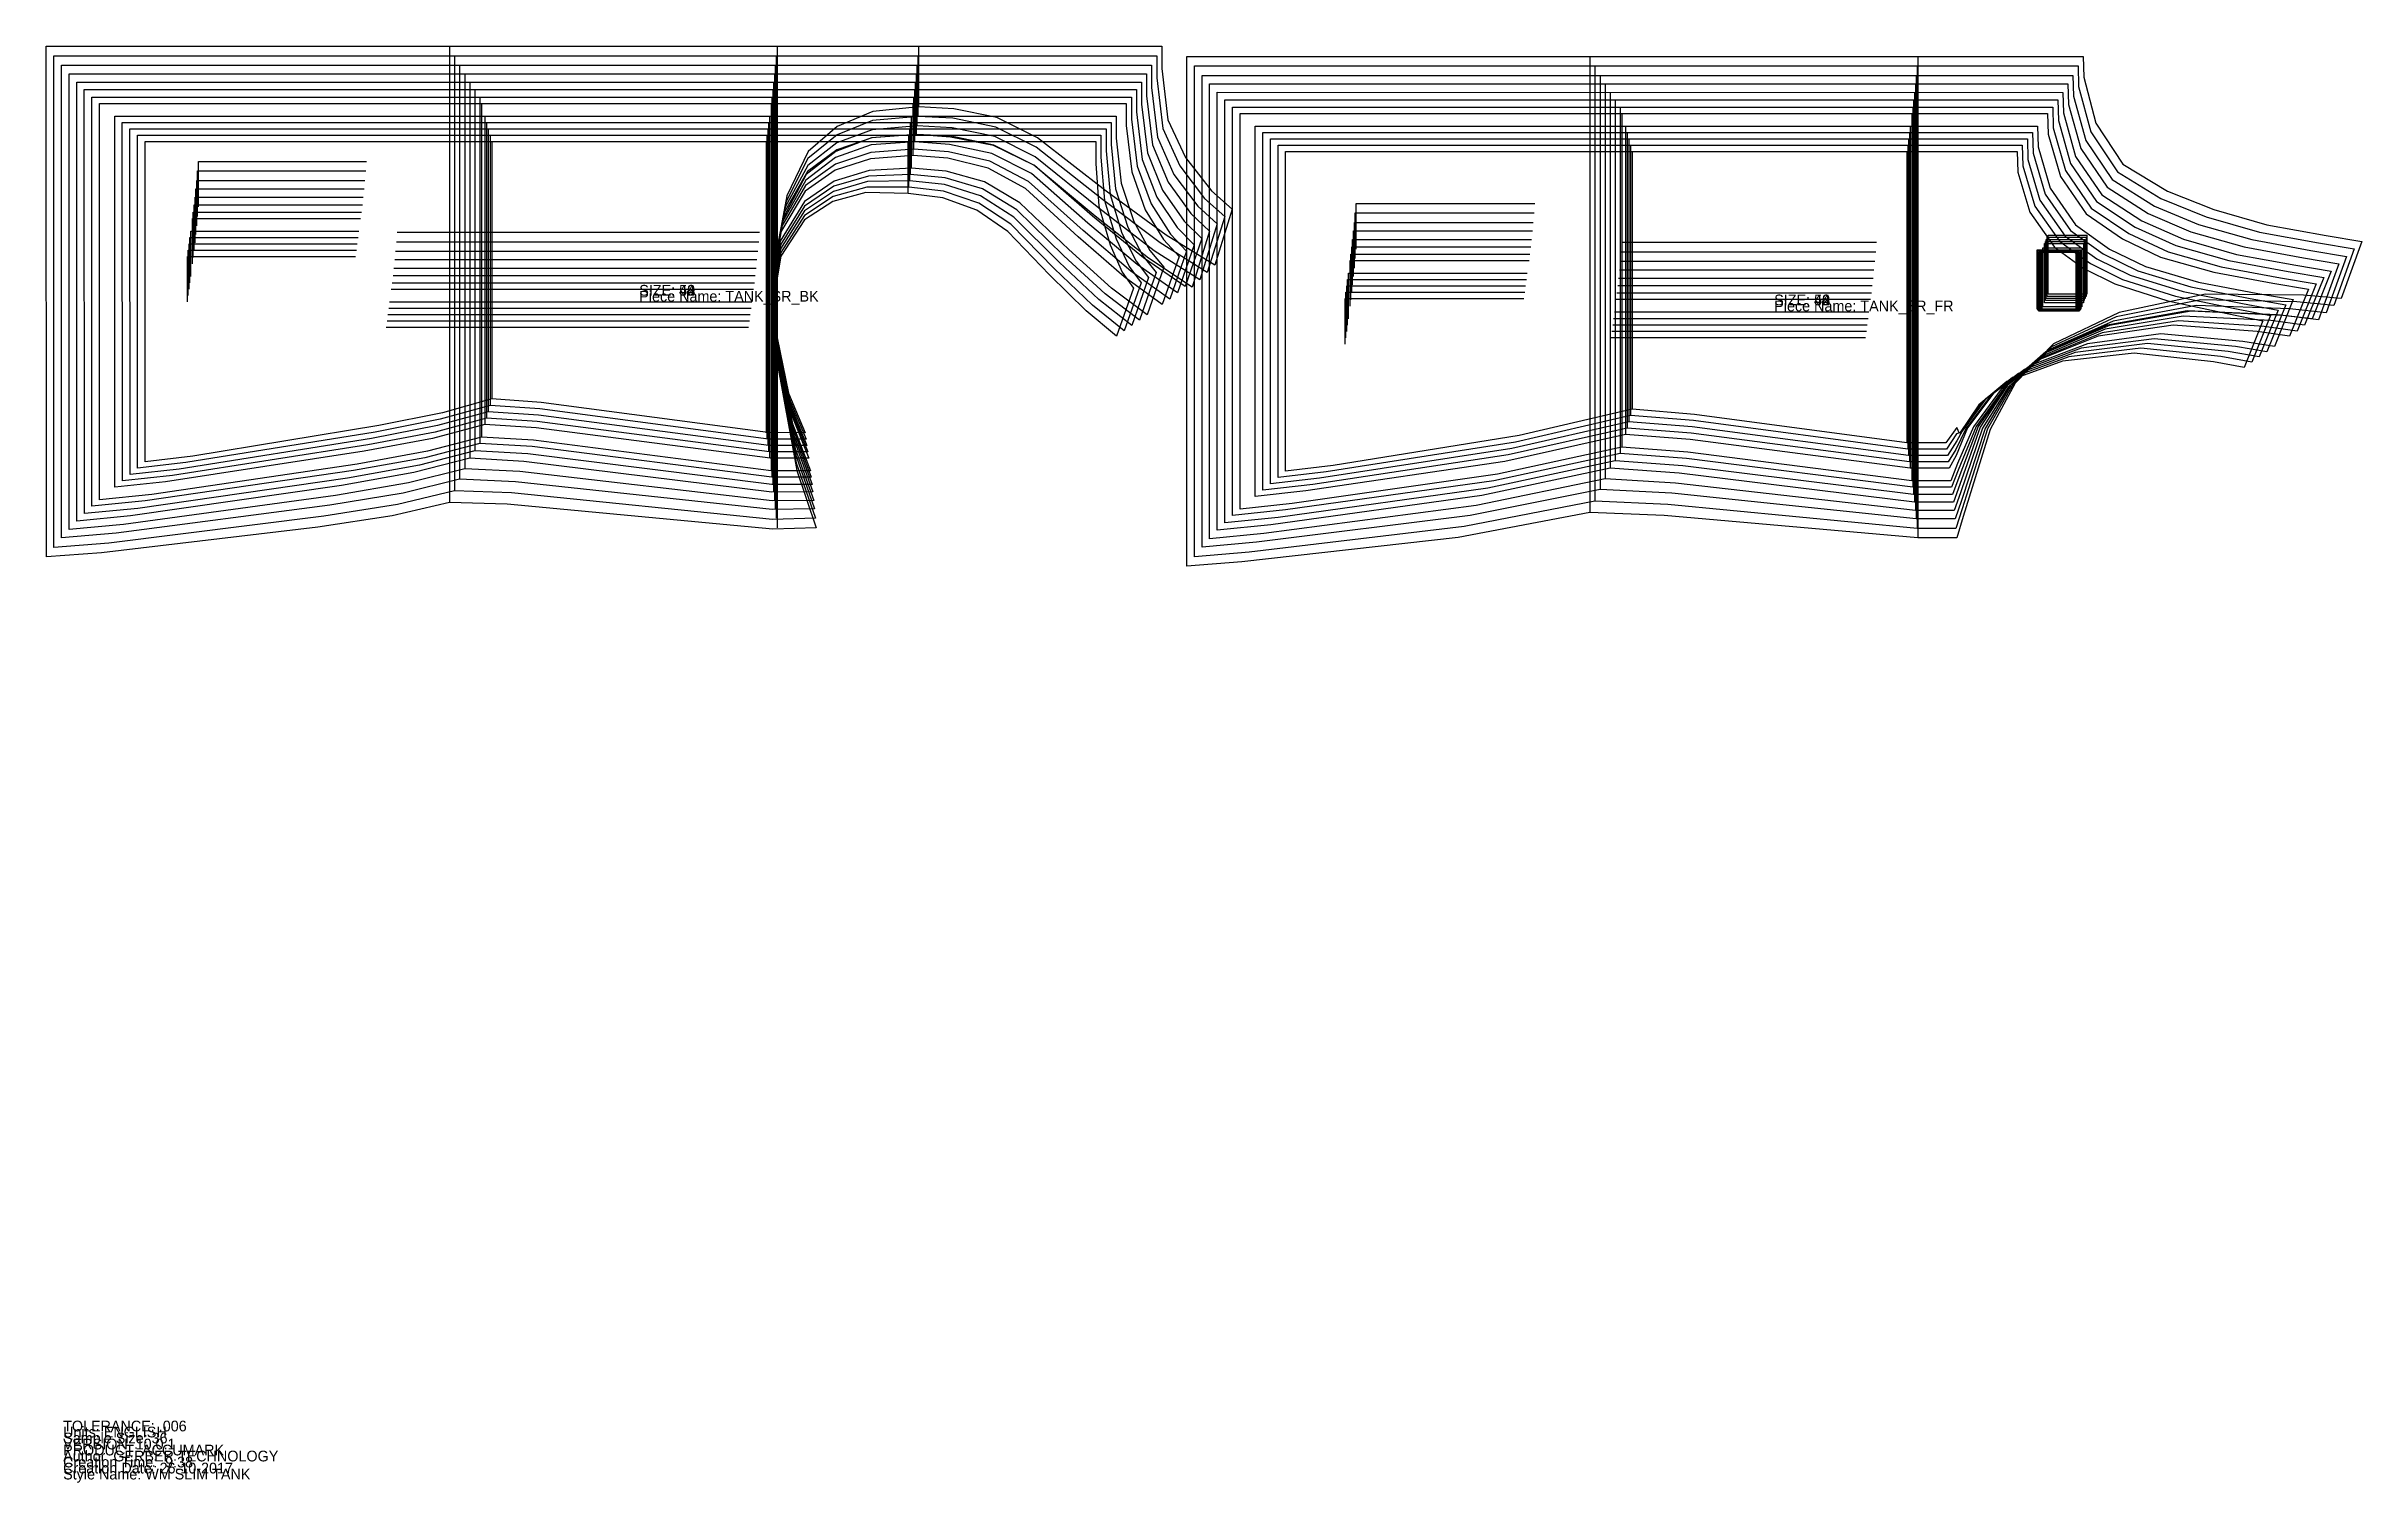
# Model space of a CAD drawing. Extents: x -0.4 to 53.6, y -0.1 to 33.4.
import ezdxf

# ---------------------------------------------------------------- set-up
doc = ezdxf.new("R2010")
doc.units = 0

# ---------------------------------------------------------------- blocks, each defined once
blk = doc.blocks.new('TANK_SR_BK_26')
at = {"layer": '1'}
for points in [[(1.9114, 31.1831), (24.0738, 31.1832)], [(1.9131, 23.7127), (1.9114, 31.1831)], [(24.0738, 31.1832), (24.0742, 30.6683), (24.1434, 29.6736), (24.4058, 28.7724), (24.6874, 28.1385), (24.9492, 27.7616)], [(24.5561, 26.6454), (23.8471, 27.2355), (22.9931, 28.0753), (22.0199, 29.0851), (21.3011, 29.5814), (20.5039, 29.8669), (19.694, 29.9678), (18.713, 29.991), (17.9444, 29.7786), (17.2837, 29.3506), (16.732, 28.5039), (16.5982, 27.7139), (16.6458, 26.6009), (16.9047, 25.3111), (17.3002, 24.391)], [(24.9492, 27.7616), (24.5561, 26.6454)], [(17.3002, 24.391), (16.4273, 24.3946), (11.1431, 25.0998), (9.9901, 25.1789), (8.8466, 24.8581), (7.3585, 24.5597), (3.0213, 23.8441), (1.9131, 23.7127)]]:
    blk.add_lwpolyline(points, dxfattribs=at)
at = {"layer": '5'}
blk.add_line((7.5321, 26.8521), (15.977, 26.8521), dxfattribs=at)
at = {"layer": '6'}
blk.add_line((1.9114, 31.1831), (24.0738, 31.1832), dxfattribs=at)
at = {"layer": '7'}
blk.add_line((7.5321, 26.8521), (15.977, 26.8521), dxfattribs=at)
at = {"layer": '8'}
for p, q in [((9.9901, 31.1831), (9.9901, 25.1789)), ((16.3925, 24.391), (16.3925, 31.1831)), ((19.694, 29.9678), (19.694, 31.1832))]:
    blk.add_line(p, q, dxfattribs=at)
blk.add_lwpolyline([(2.8968, 27.4398), (2.8968, 28.5014), (6.8169, 28.5014)], dxfattribs=at)
at = {"layer": '1'}
for s, p in [('SIZE: 26', (13.4303, 27.5879)), ('Piece Name: TANK_SR_BK', (13.4303, 27.4479))]:
    blk.add_text(s, height=0.25, dxfattribs=at).set_placement(p)
blk = doc.blocks.new('TANK_SR_BK_28')
at = {"layer": '1'}
for points in [[(1.7342, 31.3307), (24.1919, 31.3308)], [(1.7359, 23.565), (1.7342, 31.3307)], [(24.1919, 31.3308), (24.1923, 30.8159), (24.2733, 29.8079), (24.5436, 28.9082), (24.8484, 28.2647), (25.1264, 27.8844)], [(24.7333, 26.7683), (23.9953, 27.3678), (23.1048, 28.2228), (22.0892, 29.2516), (21.3445, 29.7456), (20.5236, 30.0224), (19.7137, 30.1154), (18.7327, 30.119), (17.9524, 29.8976), (17.2834, 29.4576), (16.7281, 28.5925), (16.5877, 27.7508), (16.6413, 26.5655), (16.9204, 25.1924), (17.3199, 24.2434)], [(25.1264, 27.8844), (24.7333, 26.7683)], [(17.3199, 24.2434), (16.4401, 24.2463), (11.113, 24.9524), (9.9507, 25.0312), (8.7873, 24.7085), (7.2737, 24.4097), (2.8628, 23.6953), (1.7359, 23.565)]]:
    blk.add_lwpolyline(points, dxfattribs=at)
at = {"layer": '5'}
blk.add_line((7.5518, 26.9997), (15.9967, 26.9997), dxfattribs=at)
at = {"layer": '6'}
blk.add_line((1.7342, 31.3307), (24.1919, 31.3308), dxfattribs=at)
at = {"layer": '7'}
blk.add_line((7.5518, 26.9997), (15.9967, 26.9997), dxfattribs=at)
at = {"layer": '8'}
for p, q in [((9.9507, 31.3307), (9.9507, 25.0312)), ((16.4122, 24.2434), (16.4122, 31.3307)), ((19.7137, 30.1154), (19.7137, 31.3308))]:
    blk.add_line(p, q, dxfattribs=at)
blk.add_lwpolyline([(2.9165, 27.5874), (2.9165, 28.649), (6.8366, 28.649)], dxfattribs=at)
at = {"layer": '1'}
for s, p in [('SIZE: 28', (13.4303, 27.5879)), ('Piece Name: TANK_SR_BK', (13.4303, 27.4479))]:
    blk.add_text(s, height=0.25, dxfattribs=at).set_placement(p)
blk = doc.blocks.new('TANK_SR_BK_30')
at = {"layer": '1'}
for points in [[(1.557, 31.4784), (24.31, 31.4785)], [(1.5587, 23.4174), (1.557, 31.4784)], [(24.31, 31.4785), (24.3104, 30.9636), (24.4032, 29.9423), (24.6814, 29.0441), (25.0093, 28.391), (25.3036, 28.0073)], [(24.9105, 26.8913), (24.1435, 27.5001), (23.2163, 28.3704), (22.1584, 29.4181), (21.3878, 29.9098), (20.5433, 30.178), (19.7334, 30.2631), (18.7524, 30.2471), (17.9604, 30.0166), (17.283, 29.5647), (16.7242, 28.6812), (16.5772, 27.7877), (16.6368, 26.5301), (16.9362, 25.0738), (17.3396, 24.0959)], [(25.3036, 28.0073), (24.9105, 26.8913)], [(17.3396, 24.0959), (16.4528, 24.0981), (11.0829, 24.8052), (9.9113, 24.8836), (8.7281, 24.5591), (7.189, 24.2598), (2.7043, 23.5465), (1.5587, 23.4174)]]:
    blk.add_lwpolyline(points, dxfattribs=at)
at = {"layer": '5'}
blk.add_line((7.5715, 27.1474), (16.0164, 27.1474), dxfattribs=at)
at = {"layer": '6'}
blk.add_line((1.557, 31.4784), (24.31, 31.4785), dxfattribs=at)
at = {"layer": '7'}
blk.add_line((7.5715, 27.1474), (16.0164, 27.1474), dxfattribs=at)
at = {"layer": '8'}
for p, q in [((9.9113, 31.4784), (9.9113, 24.8836)), ((16.4319, 24.0959), (16.4319, 31.4784)), ((19.7334, 30.2631), (19.7334, 31.4785))]:
    blk.add_line(p, q, dxfattribs=at)
blk.add_lwpolyline([(2.9362, 27.7351), (2.9362, 28.7967), (6.8563, 28.7967)], dxfattribs=at)
at = {"layer": '1'}
for s, p in [('SIZE: 30', (13.4303, 27.5879)), ('Piece Name: TANK_SR_BK', (13.4303, 27.4479))]:
    blk.add_text(s, height=0.25, dxfattribs=at).set_placement(p)
blk = doc.blocks.new('TANK_SR_BK_32')
at = {"layer": '1'}
for points in [[(1.3798, 31.626), (24.4281, 31.6261)], [(1.3815, 23.2697), (1.3798, 31.626)], [(24.4281, 31.6261), (24.4285, 31.1112), (24.5331, 30.0766), (24.8192, 29.1799), (25.1703, 28.5172), (25.4808, 28.1301)], [(25.0881, 27.0153), (24.292, 27.6332), (23.3282, 28.5183), (22.2278, 29.5846), (21.4313, 30.0739), (20.563, 30.3335), (19.7531, 30.4107), (18.7721, 30.3751), (17.9684, 30.1356), (17.2827, 29.6717), (16.7203, 28.7698), (16.5667, 27.8246), (16.6324, 26.4947), (16.952, 24.9551), (17.3593, 23.9483)], [(25.4808, 28.1301), (25.0881, 27.0153)], [(17.3593, 23.9483), (16.4655, 23.9497), (11.0528, 24.6579), (9.8719, 24.7359), (8.6688, 24.4095), (7.1043, 24.1097), (2.5458, 23.3977), (1.3815, 23.2697)]]:
    blk.add_lwpolyline(points, dxfattribs=at)
at = {"layer": '5'}
blk.add_line((7.5912, 27.295), (16.0361, 27.295), dxfattribs=at)
at = {"layer": '6'}
blk.add_line((1.3798, 31.626), (24.4281, 31.6261), dxfattribs=at)
at = {"layer": '7'}
blk.add_line((7.5912, 27.295), (16.0361, 27.295), dxfattribs=at)
at = {"layer": '8'}
for p, q in [((9.8719, 31.626), (9.8719, 24.7359)), ((16.4516, 23.9483), (16.4516, 31.626)), ((19.7531, 30.4107), (19.7531, 31.6261))]:
    blk.add_line(p, q, dxfattribs=at)
blk.add_lwpolyline([(2.9559, 27.8827), (2.9559, 28.9443), (6.876, 28.9443)], dxfattribs=at)
at = {"layer": '1'}
for s, p in [('SIZE: 32', (13.4303, 27.5879)), ('Piece Name: TANK_SR_BK', (13.4303, 27.4479))]:
    blk.add_text(s, height=0.25, dxfattribs=at).set_placement(p)
blk = doc.blocks.new('TANK_SR_BK_34')
at = {"layer": '1'}
for points in [[(1.2026, 31.7737), (24.5462, 31.7738)], [(1.2043, 23.1221), (1.2026, 31.7737)], [(24.5462, 31.7738), (24.5466, 31.2589), (24.663, 30.211), (24.957, 29.3158), (25.3312, 28.6434), (25.658, 28.253)], [(25.2653, 27.1382), (24.4402, 27.7655), (23.4398, 28.6659), (22.2971, 29.7512), (21.4746, 30.2382), (20.5827, 30.4891), (19.7728, 30.5584), (18.7918, 30.5032), (17.9764, 30.2547), (17.2823, 29.7788), (16.7164, 28.8585), (16.5561, 27.8615), (16.6279, 26.4594), (16.9677, 24.8366), (17.379, 23.8008)], [(25.658, 28.253), (25.2653, 27.1382)], [(17.379, 23.8008), (16.4782, 23.8015), (11.0227, 24.5106), (9.8325, 24.5883), (8.6096, 24.26), (7.0196, 23.9598), (2.3873, 23.2489), (1.2043, 23.1221)]]:
    blk.add_lwpolyline(points, dxfattribs=at)
at = {"layer": '5'}
blk.add_line((7.6109, 27.4427), (16.0558, 27.4427), dxfattribs=at)
at = {"layer": '6'}
blk.add_line((1.2026, 31.7737), (24.5462, 31.7738), dxfattribs=at)
at = {"layer": '7'}
blk.add_line((7.6109, 27.4427), (16.0558, 27.4427), dxfattribs=at)
at = {"layer": '8'}
for p, q in [((9.8325, 31.7737), (9.8325, 24.5883)), ((16.4713, 23.8008), (16.4713, 31.7737)), ((19.7728, 30.5584), (19.7728, 31.7738))]:
    blk.add_line(p, q, dxfattribs=at)
blk.add_lwpolyline([(2.9756, 28.0304), (2.9756, 29.092), (6.8957, 29.092)], dxfattribs=at)
at = {"layer": '1'}
for s, p in [('SIZE: 34', (13.4303, 27.5879)), ('Piece Name: TANK_SR_BK', (13.4303, 27.4479))]:
    blk.add_text(s, height=0.25, dxfattribs=at).set_placement(p)
blk = doc.blocks.new('TANK_SR_BK_38')
at = {"layer": '1'}
for points in [[(0.8482, 32.069), (24.7824, 32.0691)], [(0.8499, 22.8268), (0.8482, 32.069)], [(24.7824, 32.0691), (24.7828, 31.5542), (24.9129, 30.4763), (25.2248, 29.5875), (25.6501, 28.8956), (26.0124, 28.4987)], [(25.6197, 27.3839), (24.7365, 28.0297), (23.6629, 28.9603), (22.4355, 30.0833), (21.5609, 30.5621), (20.6221, 30.7923), (19.8122, 30.8537), (18.8194, 30.7789), (17.9935, 30.5141), (17.2944, 30.0198), (16.7322, 29.0752), (16.5508, 27.9664), (16.6262, 26.406), (16.9993, 24.5993), (17.4184, 23.5057)], [(26.0124, 28.4987), (25.6197, 27.3839)], [(17.4184, 23.5057), (16.5037, 23.5049), (10.9624, 24.2161), (9.7537, 24.293), (8.4911, 23.961), (6.8501, 23.6598), (2.0702, 22.9513), (0.8499, 22.8268)]]:
    blk.add_lwpolyline(points, dxfattribs=at)
at = {"layer": '5'}
blk.add_line((7.6503, 27.738), (16.0952, 27.738), dxfattribs=at)
at = {"layer": '6'}
blk.add_line((0.8482, 32.069), (24.7824, 32.0691), dxfattribs=at)
at = {"layer": '7'}
blk.add_line((7.6503, 27.738), (16.0952, 27.738), dxfattribs=at)
at = {"layer": '8'}
for p, q in [((9.7537, 32.069), (9.7537, 24.293)), ((16.5107, 23.5057), (16.5107, 32.069)), ((19.8122, 30.8537), (19.8122, 32.0691))]:
    blk.add_line(p, q, dxfattribs=at)
blk.add_lwpolyline([(3.015, 28.3257), (3.015, 29.3873), (6.9351, 29.3873)], dxfattribs=at)
at = {"layer": '1'}
for s, p in [('SIZE: 38', (13.4303, 27.5879)), ('Piece Name: TANK_SR_BK', (13.4303, 27.4479))]:
    blk.add_text(s, height=0.25, dxfattribs=at).set_placement(p)
blk = doc.blocks.new('TANK_SR_BK_40')
at = {"layer": '1'}
for points in [[(0.671, 32.2166), (24.9005, 32.2167)], [(0.6727, 22.6791), (0.671, 32.2166)], [(24.9005, 32.2167), (24.9009, 31.7018), (25.0329, 30.6072), (25.3587, 29.7233), (25.8095, 29.0216), (26.1896, 28.6215)], [(25.7969, 27.5067), (24.8846, 28.1617), (23.7744, 29.1073), (22.5046, 30.249), (21.6037, 30.7218), (20.6418, 30.9399), (19.8319, 31.0013), (18.8273, 30.9265), (18.0026, 30.6544), (17.3068, 30.1537), (16.7519, 29.2032), (16.5559, 28.0343), (16.629, 26.388), (17.0151, 24.4806), (17.4381, 23.3581)], [(26.1896, 28.6215), (25.7969, 27.5067)], [(17.4381, 23.3581), (16.5164, 23.3566), (10.9323, 24.0688), (9.7143, 24.1453), (8.4319, 23.8114), (6.7654, 23.5098), (1.9117, 22.8024), (0.6727, 22.6791)]]:
    blk.add_lwpolyline(points, dxfattribs=at)
at = {"layer": '5'}
blk.add_line((7.67, 27.8856), (16.1149, 27.8856), dxfattribs=at)
at = {"layer": '6'}
blk.add_line((0.671, 32.2166), (24.9005, 32.2167), dxfattribs=at)
at = {"layer": '7'}
blk.add_line((7.67, 27.8856), (16.1149, 27.8856), dxfattribs=at)
at = {"layer": '8'}
for p, q in [((9.7143, 32.2166), (9.7143, 24.1453)), ((16.5304, 23.3581), (16.5304, 32.2166)), ((19.8319, 31.0013), (19.8319, 32.2167))]:
    blk.add_line(p, q, dxfattribs=at)
blk.add_lwpolyline([(3.0347, 28.4733), (3.0347, 29.5349), (6.9548, 29.5349)], dxfattribs=at)
at = {"layer": '1'}
for s, p in [('SIZE: 40', (13.4303, 27.5879)), ('Piece Name: TANK_SR_BK', (13.4303, 27.4479))]:
    blk.add_text(s, height=0.25, dxfattribs=at).set_placement(p)
blk = doc.blocks.new('TANK_SR_BK_42')
at = {"layer": '1'}
for points in [[(0.4938, 32.3889), (25.0186, 32.389)], [(0.4955, 22.5069), (0.4938, 32.3889)], [(25.0186, 32.389), (25.019, 31.8741), (25.1529, 30.7628), (25.4926, 29.8838), (25.9689, 29.1723), (26.3668, 28.769)], [(25.9741, 27.6542), (25.0329, 28.3167), (23.8861, 29.2751), (22.5738, 30.4329), (21.647, 30.9031), (20.6615, 31.1122), (19.8516, 31.1736), (18.8352, 31.0988), (18.0059, 30.8047), (17.3124, 30.2819), (16.7716, 29.3067), (16.5611, 28.079), (16.6316, 26.3484), (17.03, 24.3423), (17.4578, 23.186)], [(26.3668, 28.769), (25.9741, 27.6542)], [(17.4578, 23.186), (16.5198, 23.1828), (10.8359, 23.8975), (9.5962, 23.9731), (8.3052, 23.6384), (6.6279, 23.3366), (1.7426, 22.6298), (0.4955, 22.5069)]]:
    blk.add_lwpolyline(points, dxfattribs=at)
at = {"layer": '5'}
blk.add_line((7.6897, 28.0579), (16.1346, 28.0579), dxfattribs=at)
at = {"layer": '6'}
blk.add_line((0.4938, 32.3889), (25.0186, 32.389), dxfattribs=at)
at = {"layer": '7'}
blk.add_line((7.6897, 28.0579), (16.1346, 28.0579), dxfattribs=at)
at = {"layer": '8'}
for p, q in [((9.5962, 32.3889), (9.5962, 23.9731)), ((16.5501, 23.186), (16.5501, 32.3889)), ((19.8516, 31.1736), (19.8516, 32.389))]:
    blk.add_line(p, q, dxfattribs=at)
blk.add_lwpolyline([(3.0544, 28.6456), (3.0544, 29.7072), (6.9745, 29.7072)], dxfattribs=at)
at = {"layer": '1'}
for s, p in [('SIZE: 42', (13.4303, 27.5879)), ('Piece Name: TANK_SR_BK', (13.4303, 27.4479))]:
    blk.add_text(s, height=0.25, dxfattribs=at).set_placement(p)
blk = doc.blocks.new('TANK_SR_BK_44')
at = {"layer": '1'}
for points in [[(0.3166, 32.5611), (25.1367, 32.5612)], [(0.3183, 22.3346), (0.3166, 32.5611)], [(25.1367, 32.5612), (25.1371, 32.0463), (25.2729, 30.9183), (25.6265, 30.0442), (26.1283, 29.3229), (26.544, 28.9164)], [(26.1513, 27.8016), (25.1812, 28.4716), (23.9978, 29.4427), (22.6431, 30.6166), (21.6904, 31.0842), (20.6812, 31.2844), (19.8713, 31.3458), (18.8431, 31.2631), (18.0102, 30.9494), (17.3191, 30.407), (16.7913, 29.4101), (16.5663, 28.1235), (16.6341, 26.3087), (17.0448, 24.2038), (17.4775, 23.0138)], [(26.544, 28.9164), (26.1513, 27.8016)], [(17.4775, 23.0138), (16.5233, 23.0089), (10.7394, 23.726), (9.4781, 23.8008), (8.1786, 23.4653), (6.4903, 23.1633), (1.5734, 22.457), (0.3183, 22.3346)]]:
    blk.add_lwpolyline(points, dxfattribs=at)
at = {"layer": '5'}
blk.add_line((7.7094, 28.2301), (16.1543, 28.2301), dxfattribs=at)
at = {"layer": '6'}
blk.add_line((0.3166, 32.5611), (25.1367, 32.5612), dxfattribs=at)
at = {"layer": '7'}
blk.add_line((7.7094, 28.2301), (16.1543, 28.2301), dxfattribs=at)
at = {"layer": '8'}
for p, q in [((9.4781, 32.5611), (9.4781, 23.8008)), ((16.5698, 23.0138), (16.5698, 32.5611)), ((19.8713, 31.3458), (19.8713, 32.5612))]:
    blk.add_line(p, q, dxfattribs=at)
blk.add_lwpolyline([(3.0741, 28.8178), (3.0741, 29.8794), (6.9942, 29.8794)], dxfattribs=at)
at = {"layer": '1'}
for s, p in [('SIZE: 44', (13.4303, 27.5879)), ('Piece Name: TANK_SR_BK', (13.4303, 27.4479))]:
    blk.add_text(s, height=0.25, dxfattribs=at).set_placement(p)
blk = doc.blocks.new('TANK_SR_BK_46')
at = {"layer": '1'}
for points in [[(0.1394, 32.758), (25.2548, 32.7581)], [(0.1411, 22.1378), (0.1394, 32.758)], [(25.2548, 32.7581), (25.2552, 32.2432), (25.3929, 31.0985), (25.7604, 30.2293), (26.2877, 29.4982), (26.7212, 29.0885)], [(26.316, 27.7842), (25.2983, 28.4586), (24.0539, 29.4406), (22.6281, 30.629), (21.6935, 31.098), (20.7009, 31.3041), (19.891, 31.3458), (18.851, 31.2631), (18.0356, 30.9834), (17.3507, 30.4782), (16.811, 29.5283), (16.569, 28.1696), (16.6347, 26.2518), (17.0616, 24.0263), (17.4972, 22.817)], [(26.7212, 29.0885), (26.316, 27.7842)], [(17.4972, 22.817), (16.5273, 22.8046), (10.6427, 23.4886), (9.36, 23.5548), (8.0514, 23.2256), (6.352, 22.9325), (1.4038, 22.253), (0.1411, 22.1378)]]:
    blk.add_lwpolyline(points, dxfattribs=at)
at = {"layer": '5'}
blk.add_line((7.7291, 28.427), (16.174, 28.427), dxfattribs=at)
at = {"layer": '6'}
blk.add_line((0.1394, 32.758), (25.2548, 32.7581), dxfattribs=at)
at = {"layer": '7'}
blk.add_line((7.7291, 28.427), (16.174, 28.427), dxfattribs=at)
at = {"layer": '8'}
for p, q in [((9.36, 32.758), (9.36, 23.5548)), ((16.5895, 22.817), (16.5895, 32.758)), ((19.891, 31.3458), (19.891, 32.7581))]:
    blk.add_line(p, q, dxfattribs=at)
blk.add_lwpolyline([(3.0938, 29.0147), (3.0938, 30.0763), (7.0139, 30.0763)], dxfattribs=at)
at = {"layer": '1'}
for s, p in [('SIZE: 46', (13.4303, 27.5879)), ('Piece Name: TANK_SR_BK', (13.4303, 27.4479))]:
    blk.add_text(s, height=0.25, dxfattribs=at).set_placement(p)
blk = doc.blocks.new('TANK_SR_BK_48')
at = {"layer": '1'}
for points in [[(-0.0378, 32.9548), (25.3729, 32.9549)], [(-0.0361, 21.9409), (-0.0378, 32.9548)], [(25.3729, 32.9549), (25.3733, 32.44), (25.5129, 31.2786), (25.8943, 30.4143), (26.4471, 29.6734), (26.8984, 29.2605)], [(26.4932, 27.9562), (25.4358, 28.6343), (24.1403, 29.6255), (22.6551, 30.8262), (21.7167, 31.2955), (20.7206, 31.5009), (19.9107, 31.5426), (18.8589, 31.452), (18.0387, 31.1497), (17.356, 30.6218), (16.8307, 29.6464), (16.5722, 28.2204), (16.6348, 26.2063), (17.0759, 23.868), (17.5169, 22.6201)], [(26.8984, 29.2605), (26.4932, 27.9562)], [(17.5169, 22.6201), (16.5313, 22.6002), (10.5459, 23.2511), (9.2419, 23.3087), (7.9241, 22.9858), (6.2136, 22.7015), (1.2342, 22.0489), (-0.0361, 21.9409)]]:
    blk.add_lwpolyline(points, dxfattribs=at)
at = {"layer": '5'}
blk.add_line((7.7488, 28.6238), (16.1937, 28.6238), dxfattribs=at)
at = {"layer": '6'}
blk.add_line((-0.0378, 32.9548), (25.3729, 32.9549), dxfattribs=at)
at = {"layer": '7'}
blk.add_line((7.7488, 28.6238), (16.1937, 28.6238), dxfattribs=at)
at = {"layer": '8'}
for p, q in [((9.2419, 32.9548), (9.2419, 23.3087)), ((16.6092, 22.6201), (16.6092, 32.9548)), ((19.9107, 31.5426), (19.9107, 32.9549))]:
    blk.add_line(p, q, dxfattribs=at)
blk.add_lwpolyline([(3.1135, 29.2115), (3.1135, 30.2731), (7.0336, 30.2731)], dxfattribs=at)
at = {"layer": '1'}
for s, p in [('SIZE: 48', (13.4303, 27.5879)), ('Piece Name: TANK_SR_BK', (13.4303, 27.4479))]:
    blk.add_text(s, height=0.25, dxfattribs=at).set_placement(p)
blk = doc.blocks.new('TANK_SR_BK_50')
at = {"layer": '1'}
for points in [[(-0.215, 33.1762), (25.491, 33.1764)], [(-0.2133, 21.7194), (-0.215, 33.1762)], [(25.491, 33.1764), (25.4914, 32.6615), (25.6329, 31.4834), (26.0282, 30.611), (26.606, 29.8534), (27.0756, 29.4328)], [(26.6704, 28.1285), (25.5729, 28.8165), (24.2267, 29.8248), (22.6825, 31.0471), (21.7403, 31.5172), (20.7403, 31.7224), (19.9304, 31.7641), (18.8668, 31.6656), (18.0406, 31.3377), (17.3599, 30.784), (16.8504, 29.7793), (16.5733, 28.2777), (16.6326, 26.1553), (17.0896, 23.69), (17.5366, 22.3987)], [(27.0756, 29.4328), (26.6704, 28.1285)], [(17.5366, 22.3987), (16.5353, 22.3713), (10.4491, 22.989), (9.1238, 23.038), (7.7968, 22.7215), (6.0752, 22.4461), (1.0646, 21.8203), (-0.2133, 21.7194)]]:
    blk.add_lwpolyline(points, dxfattribs=at)
at = {"layer": '5'}
blk.add_line((7.7685, 28.8453), (16.2134, 28.8453), dxfattribs=at)
at = {"layer": '6'}
blk.add_line((-0.215, 33.1762), (25.491, 33.1764), dxfattribs=at)
at = {"layer": '7'}
blk.add_line((7.7685, 28.8453), (16.2134, 28.8453), dxfattribs=at)
at = {"layer": '8'}
for p, q in [((9.1238, 33.1762), (9.1238, 23.038)), ((16.6289, 22.3987), (16.6289, 33.1762)), ((19.9304, 31.7641), (19.9304, 33.1764))]:
    blk.add_line(p, q, dxfattribs=at)
blk.add_lwpolyline([(3.1332, 29.433), (3.1332, 30.4946), (7.0533, 30.4946)], dxfattribs=at)
at = {"layer": '1'}
for s, p in [('SIZE: 50', (13.4303, 27.5879)), ('Piece Name: TANK_SR_BK', (13.4303, 27.4479))]:
    blk.add_text(s, height=0.25, dxfattribs=at).set_placement(p)
blk = doc.blocks.new('TANK_SR_BK_52')
at = {"layer": '1'}
for points in [[(-0.3922, 33.3977), (25.6091, 33.3978)], [(-0.3905, 21.498), (-0.3922, 33.3977)], [(25.6091, 33.3978), (25.6095, 32.8829), (25.7529, 31.6881), (26.1621, 30.8076), (26.7649, 30.0333), (27.2528, 29.605)], [(26.8476, 28.3007), (25.71, 28.9986), (24.3129, 30.0239), (22.7097, 31.2679), (21.7637, 31.7388), (20.76, 31.9438), (19.9501, 31.9855), (18.8747, 31.8791), (18.0425, 31.5257), (17.3638, 30.9461), (16.8701, 29.9121), (16.5744, 28.3348), (16.6304, 26.1041), (17.1033, 23.5119), (17.5563, 22.1772)], [(27.2528, 29.605), (26.8476, 28.3007)], [(17.5563, 22.1772), (16.5394, 22.1423), (10.3524, 22.7269), (9.0057, 22.7674), (7.6695, 22.457), (5.9368, 22.1906), (0.895, 21.5917), (-0.3905, 21.498)]]:
    blk.add_lwpolyline(points, dxfattribs=at)
at = {"layer": '5'}
blk.add_line((7.7882, 29.0667), (16.2331, 29.0667), dxfattribs=at)
at = {"layer": '6'}
blk.add_line((-0.3922, 33.3977), (25.6091, 33.3978), dxfattribs=at)
at = {"layer": '7'}
blk.add_line((7.7882, 29.0667), (16.2331, 29.0667), dxfattribs=at)
at = {"layer": '8'}
for p, q in [((9.0057, 33.3977), (9.0057, 22.7674)), ((16.6486, 22.1772), (16.6486, 33.3977)), ((19.9501, 31.9855), (19.9501, 33.3978))]:
    blk.add_line(p, q, dxfattribs=at)
blk.add_lwpolyline([(3.1529, 29.6544), (3.1529, 30.716), (7.073, 30.716)], dxfattribs=at)
at = {"layer": '1'}
for s, p in [('SIZE: 52', (13.4303, 27.5879)), ('Piece Name: TANK_SR_BK', (13.4303, 27.4479))]:
    blk.add_text(s, height=0.25, dxfattribs=at).set_placement(p)
blk = doc.blocks.new('TANK_SR_FR_26')
at = {"layer": '1'}
for points in [[(28.4965, 23.497), (28.4965, 30.9475)], [(28.4965, 30.9475), (45.5505, 30.9468)], [(45.5505, 30.9468), (45.5644, 30.4663), (45.8434, 29.5342), (46.4223, 28.7162), (47.1059, 28.2211), (47.8282, 27.8614), (49.0647, 27.4665), (50.4467, 27.1702), (51.2761, 27.0037)], [(51.2761, 27.0037), (50.8394, 25.9155)], [(50.8394, 25.9155), (50.129, 26.0478), (48.2747, 26.2486), (46.6068, 26.0583), (45.3046, 25.5881), (44.6588, 25.0468), (44.2059, 24.3779), (44.1394, 24.5166), (43.8836, 24.1548)], [(43.8836, 24.1548), (42.9784, 24.1546), (38.0267, 24.8215), (36.5735, 24.9424), (33.9419, 24.3244), (29.603, 23.633), (28.4965, 23.497)]]:
    blk.add_lwpolyline(points, dxfattribs=at)
at = {"layer": '5'}
blk.add_line((36.0812, 26.6158), (42.0145, 26.6158), dxfattribs=at)
at = {"layer": '6'}
blk.add_line((28.4965, 30.9475), (45.5505, 30.9468), dxfattribs=at)
at = {"layer": '7'}
blk.add_line((36.0812, 26.6158), (42.0145, 26.6158), dxfattribs=at)
at = {"layer": '8'}
for p, q in [((36.5735, 30.9473), (36.5735, 24.9424)), ((42.9784, 30.947), (42.9784, 24.1546)), ((46.2675, 27.6197), (46.2676, 28.9976)), ((46.2676, 28.9976), (47.1731, 28.9978)), ((47.1731, 28.9978), (47.1731, 27.6194)), ((47.1731, 27.6194), (46.2675, 27.6197))]:
    blk.add_line(p, q, dxfattribs=at)
blk.add_lwpolyline([(29.8814, 26.4587), (29.8814, 27.5203), (34.0514, 27.5203)], dxfattribs=at)
at = {"layer": '1'}
for s, p in [('SIZE: 26', (39.8863, 27.3622)), ('Piece Name: TANK_SR_FR', (39.8863, 27.2222))]:
    blk.add_text(s, height=0.25, dxfattribs=at).set_placement(p)
blk = doc.blocks.new('TANK_SR_FR_28')
at = {"layer": '1'}
for points in [[(28.3193, 23.3493), (28.3193, 31.0951)], [(28.3193, 31.0951), (45.6686, 31.0944)], [(45.6686, 31.0944), (45.6825, 30.6139), (45.962, 29.6727), (46.5444, 28.8461), (47.255, 28.3337), (48.0054, 27.9618), (49.2424, 27.5751), (50.6242, 27.2877), (51.4533, 27.1265)], [(51.4533, 27.1265), (51.0158, 26.0365)], [(51.0158, 26.0365), (50.2996, 26.1664), (48.431, 26.3599), (46.7518, 26.1603), (45.4424, 25.6806), (44.7429, 25.114), (44.247, 24.4078), (44.1373, 24.3703), (43.9033, 24.0072)], [(43.9033, 24.0072), (42.9981, 24.007), (38.0007, 24.6744), (36.5341, 24.7947), (33.8572, 24.1743), (29.4445, 23.4842), (28.3193, 23.3493)]]:
    blk.add_lwpolyline(points, dxfattribs=at)
at = {"layer": '5'}
blk.add_line((36.1009, 26.7634), (42.0342, 26.7634), dxfattribs=at)
at = {"layer": '6'}
blk.add_line((28.3193, 31.0951), (45.6686, 31.0944), dxfattribs=at)
at = {"layer": '7'}
blk.add_line((36.1009, 26.7634), (42.0342, 26.7634), dxfattribs=at)
at = {"layer": '8'}
for p, q in [((36.5341, 31.0949), (36.5341, 24.7947)), ((42.9981, 31.0946), (42.9981, 24.007)), ((46.2478, 27.5704), (46.2479, 28.9483)), ((46.2479, 28.9483), (47.1534, 28.9485)), ((47.1534, 28.9485), (47.1534, 27.5701)), ((47.1534, 27.5701), (46.2478, 27.5704))]:
    blk.add_line(p, q, dxfattribs=at)
blk.add_lwpolyline([(29.9011, 26.6063), (29.9011, 27.6679), (34.0711, 27.6679)], dxfattribs=at)
at = {"layer": '1'}
for s, p in [('SIZE: 28', (39.8863, 27.3622)), ('Piece Name: TANK_SR_FR', (39.8863, 27.2222))]:
    blk.add_text(s, height=0.25, dxfattribs=at).set_placement(p)
blk = doc.blocks.new('TANK_SR_FR_30')
at = {"layer": '1'}
for points in [[(28.1421, 23.2017), (28.1421, 31.2428)], [(28.1421, 31.2428), (45.7867, 31.2421)], [(45.7867, 31.2421), (45.8006, 30.7616), (46.0806, 29.8114), (46.6665, 28.9761), (47.4041, 28.4463), (48.1826, 28.0623), (49.4201, 27.6838), (50.8016, 27.4052), (51.6305, 27.2494)], [(51.6305, 27.2494), (51.1923, 26.1577)], [(51.1923, 26.1577), (50.4703, 26.2852), (48.5872, 26.4713), (46.8969, 26.2625), (45.5802, 25.7732), (44.8148, 25.1805), (44.2651, 24.433), (44.1418, 24.2045), (43.923, 23.8597)], [(43.923, 23.8597), (43.0178, 23.8595), (37.9746, 24.5273), (36.4947, 24.6471), (33.7724, 24.0242), (29.286, 23.3356), (28.1421, 23.2017)]]:
    blk.add_lwpolyline(points, dxfattribs=at)
at = {"layer": '5'}
blk.add_line((36.1206, 26.9111), (42.0539, 26.9111), dxfattribs=at)
at = {"layer": '6'}
blk.add_line((28.1421, 31.2428), (45.7867, 31.2421), dxfattribs=at)
at = {"layer": '7'}
blk.add_line((36.1206, 26.9111), (42.0539, 26.9111), dxfattribs=at)
at = {"layer": '8'}
for p, q in [((36.4947, 31.2426), (36.4947, 24.6471)), ((43.0178, 31.2423), (43.0178, 23.8595)), ((46.2281, 27.5212), (46.2282, 28.8991)), ((46.2282, 28.8991), (47.1337, 28.8993)), ((47.1337, 28.8993), (47.1337, 27.5209)), ((47.1337, 27.5209), (46.2281, 27.5212))]:
    blk.add_line(p, q, dxfattribs=at)
blk.add_lwpolyline([(29.9208, 26.754), (29.9208, 27.8156), (34.0908, 27.8156)], dxfattribs=at)
at = {"layer": '1'}
for s, p in [('SIZE: 30', (39.8863, 27.3622)), ('Piece Name: TANK_SR_FR', (39.8863, 27.2222))]:
    blk.add_text(s, height=0.25, dxfattribs=at).set_placement(p)
blk = doc.blocks.new('TANK_SR_FR_32')
at = {"layer": '1'}
for points in [[(27.9649, 23.054), (27.9649, 31.3904)], [(27.9649, 31.3904), (45.9048, 31.3897)], [(45.9048, 31.3897), (45.9187, 30.9092), (46.1992, 29.9499), (46.7886, 29.106), (47.5531, 28.5589), (48.3598, 28.1627), (49.5979, 27.7923), (50.9791, 27.5227), (51.8077, 27.3722)], [(51.8077, 27.3722), (51.3687, 26.2787)], [(51.3687, 26.2787), (50.6409, 26.4038), (48.7435, 26.5827), (47.0419, 26.3646), (45.718, 25.8657), (44.9257, 25.2549), (44.356, 24.4835), (44.1201, 24.0037), (43.9427, 23.7121)], [(43.9427, 23.7121), (43.0375, 23.7119), (37.9486, 24.3802), (36.4553, 24.4994), (33.6877, 23.8741), (29.1275, 23.1869), (27.9649, 23.054)]]:
    blk.add_lwpolyline(points, dxfattribs=at)
at = {"layer": '5'}
blk.add_line((36.1403, 27.0587), (42.0736, 27.0587), dxfattribs=at)
at = {"layer": '6'}
blk.add_line((27.9649, 31.3904), (45.9048, 31.3897), dxfattribs=at)
at = {"layer": '7'}
blk.add_line((36.1403, 27.0587), (42.0736, 27.0587), dxfattribs=at)
at = {"layer": '8'}
for p, q in [((36.4553, 31.3902), (36.4553, 24.4994)), ((43.0375, 31.3899), (43.0375, 23.7119)), ((46.2084, 27.4719), (46.2085, 28.8498)), ((46.2085, 28.8498), (47.114, 28.85)), ((47.114, 28.85), (47.114, 27.4716)), ((47.114, 27.4716), (46.2084, 27.4719))]:
    blk.add_line(p, q, dxfattribs=at)
blk.add_lwpolyline([(29.9405, 26.9016), (29.9405, 27.9632), (34.1105, 27.9632)], dxfattribs=at)
at = {"layer": '1'}
for s, p in [('SIZE: 32', (39.8863, 27.3622)), ('Piece Name: TANK_SR_FR', (39.8863, 27.2222))]:
    blk.add_text(s, height=0.25, dxfattribs=at).set_placement(p)
blk = doc.blocks.new('TANK_SR_FR_34')
at = {"layer": '1'}
for points in [[(27.7877, 22.9064), (27.7877, 31.5381)], [(27.7877, 31.5381), (46.0229, 31.5374)], [(46.0229, 31.5374), (46.0368, 31.0569), (46.3178, 30.0886), (46.9107, 29.236), (47.7022, 28.6715), (48.537, 28.2632), (49.7756, 27.901), (51.1565, 27.6403), (51.9849, 27.4951)], [(51.9849, 27.4951), (51.5451, 26.3999)], [(51.5451, 26.3999), (50.8115, 26.5226), (48.8997, 26.6941), (47.1869, 26.4667), (45.8558, 25.9583), (45.0051, 25.3201), (44.3887, 24.5082), (44.1246, 23.864), (43.9624, 23.5646)], [(43.9624, 23.5646), (43.0572, 23.5644), (37.9225, 24.2331), (36.4159, 24.3518), (33.603, 23.724), (28.969, 23.0383), (27.7877, 22.9064)]]:
    blk.add_lwpolyline(points, dxfattribs=at)
at = {"layer": '5'}
blk.add_line((36.16, 27.2064), (42.0933, 27.2064), dxfattribs=at)
at = {"layer": '6'}
blk.add_line((27.7877, 31.5381), (46.0229, 31.5374), dxfattribs=at)
at = {"layer": '7'}
blk.add_line((36.16, 27.2064), (42.0933, 27.2064), dxfattribs=at)
at = {"layer": '8'}
for p, q in [((36.4159, 31.5379), (36.4159, 24.3518)), ((43.0572, 31.5376), (43.0572, 23.5644)), ((46.1887, 27.4227), (46.1888, 28.8006)), ((46.1888, 28.8006), (47.0943, 28.8008)), ((47.0943, 28.8008), (47.0943, 27.4224)), ((47.0943, 27.4224), (46.1887, 27.4227))]:
    blk.add_line(p, q, dxfattribs=at)
blk.add_lwpolyline([(29.9602, 27.0493), (29.9602, 28.1109), (34.1302, 28.1109)], dxfattribs=at)
at = {"layer": '1'}
for s, p in [('SIZE: 34', (39.8863, 27.3622)), ('Piece Name: TANK_SR_FR', (39.8863, 27.2222))]:
    blk.add_text(s, height=0.25, dxfattribs=at).set_placement(p)
blk = doc.blocks.new('TANK_SR_FR_38')
at = {"layer": '1'}
for points in [[(27.4333, 22.6111), (27.4333, 31.8334)], [(27.4333, 31.8334), (46.2591, 31.8327)], [(46.2591, 31.8327), (46.273, 31.3522), (46.5551, 30.3658), (47.1549, 29.4959), (48.0012, 28.9081), (48.8914, 28.4865), (50.1306, 28.1325), (51.5112, 27.8807), (52.3393, 27.7408)], [(52.3393, 27.7408), (51.897, 26.6399)], [(51.897, 26.6399), (51.144, 26.7542), (49.1838, 26.9003), (47.4337, 26.641), (46.0786, 26.0999), (45.1789, 25.4069), (44.5317, 24.5316), (44.1611, 23.6771), (44.0018, 23.2695)], [(44.0018, 23.2695), (43.0966, 23.2693), (37.8704, 23.9389), (36.3371, 24.0565), (33.4335, 23.4239), (28.6519, 22.7409), (27.4333, 22.6111)]]:
    blk.add_lwpolyline(points, dxfattribs=at)
at = {"layer": '5'}
blk.add_line((36.1994, 27.5017), (42.1327, 27.5017), dxfattribs=at)
at = {"layer": '6'}
blk.add_line((27.4333, 31.8334), (46.2591, 31.8327), dxfattribs=at)
at = {"layer": '7'}
blk.add_line((36.1994, 27.5017), (42.1327, 27.5017), dxfattribs=at)
at = {"layer": '8'}
for p, q in [((36.3371, 31.8332), (36.3371, 24.0565)), ((43.0966, 31.8329), (43.0966, 23.2693)), ((46.1493, 27.3242), (46.1494, 28.7021)), ((46.1494, 28.7021), (47.0549, 28.7023)), ((47.0549, 28.7023), (47.0549, 27.3239)), ((47.0549, 27.3239), (46.1493, 27.3242))]:
    blk.add_line(p, q, dxfattribs=at)
blk.add_lwpolyline([(29.9996, 27.3446), (29.9996, 28.4062), (34.1696, 28.4062)], dxfattribs=at)
at = {"layer": '1'}
for s, p in [('SIZE: 38', (39.8863, 27.3622)), ('Piece Name: TANK_SR_FR', (39.8863, 27.2222))]:
    blk.add_text(s, height=0.25, dxfattribs=at).set_placement(p)
blk = doc.blocks.new('TANK_SR_FR_40')
at = {"layer": '1'}
for points in [[(27.2561, 22.4634), (27.2561, 31.981)], [(27.2561, 31.981), (46.3772, 31.9803)], [(46.3772, 31.9803), (46.3911, 31.4998), (46.6737, 30.5044), (47.277, 29.6258), (48.1512, 29.0321), (49.0686, 28.6093), (50.3078, 28.2553), (51.6884, 28.0035), (52.5165, 27.8636)], [(52.5165, 27.8636), (52.0727, 26.7593)], [(52.0727, 26.7593), (51.3055, 26.8687), (49.3097, 26.9997), (47.5312, 26.72), (46.1573, 26.1571), (45.2453, 25.4402), (44.5931, 24.5395), (44.1739, 23.5192), (44.0215, 23.1219)], [(44.0215, 23.1219), (43.1163, 23.1217), (37.8443, 23.7917), (36.2977, 23.9088), (33.3488, 23.2738), (28.4934, 22.5922), (27.2561, 22.4634)]]:
    blk.add_lwpolyline(points, dxfattribs=at)
at = {"layer": '5'}
blk.add_line((36.2191, 27.6493), (42.1524, 27.6493), dxfattribs=at)
at = {"layer": '6'}
blk.add_line((27.2561, 31.981), (46.3772, 31.9803), dxfattribs=at)
at = {"layer": '7'}
blk.add_line((36.2191, 27.6493), (42.1524, 27.6493), dxfattribs=at)
at = {"layer": '8'}
for p, q in [((36.2977, 31.9808), (36.2977, 23.9088)), ((43.1163, 31.9805), (43.1163, 23.1217)), ((46.1296, 27.2749), (46.1297, 28.6528)), ((46.1297, 28.6528), (47.0352, 28.653)), ((47.0352, 28.653), (47.0352, 27.2746)), ((47.0352, 27.2746), (46.1296, 27.2749))]:
    blk.add_line(p, q, dxfattribs=at)
blk.add_lwpolyline([(30.0193, 27.4922), (30.0193, 28.5538), (34.1893, 28.5538)], dxfattribs=at)
at = {"layer": '1'}
for s, p in [('SIZE: 40', (39.8863, 27.3622)), ('Piece Name: TANK_SR_FR', (39.8863, 27.2222))]:
    blk.add_text(s, height=0.25, dxfattribs=at).set_placement(p)
blk = doc.blocks.new('TANK_SR_FR_42')
at = {"layer": '1'}
for points in [[(27.0789, 22.2912), (27.0789, 32.1533)], [(27.0789, 32.1533), (46.4953, 32.1526)], [(46.4953, 32.1526), (46.5092, 31.6721), (46.7923, 30.6676), (47.3991, 29.7804), (48.3012, 29.1808), (49.2458, 28.7568), (50.485, 28.4028), (51.8656, 28.151), (52.6937, 28.0111)], [(52.6937, 28.0111), (52.2478, 26.9021)], [(52.2478, 26.9021), (51.4613, 27.0044), (49.4172, 27.1131), (47.6007, 26.8044), (46.2019, 26.211), (45.2848, 25.4639), (44.6359, 24.5342), (44.1899, 23.3467), (44.0412, 22.9498)], [(44.0412, 22.9498), (43.136, 22.9496), (37.7574, 23.6208), (36.1796, 23.7366), (33.2112, 23.1005), (28.3243, 22.4196), (27.0789, 22.2912)]]:
    blk.add_lwpolyline(points, dxfattribs=at)
at = {"layer": '5'}
blk.add_line((36.2388, 27.8216), (42.1721, 27.8216), dxfattribs=at)
at = {"layer": '6'}
blk.add_line((27.0789, 32.1533), (46.4953, 32.1526), dxfattribs=at)
at = {"layer": '7'}
blk.add_line((36.2388, 27.8216), (42.1721, 27.8216), dxfattribs=at)
at = {"layer": '8'}
for p, q in [((36.1796, 32.1531), (36.1796, 23.7366)), ((43.136, 32.1528), (43.136, 22.9496)), ((46.1099, 27.2503), (46.11, 28.6282)), ((46.11, 28.6282), (47.0155, 28.6284)), ((47.0155, 28.6284), (47.0155, 27.25)), ((47.0155, 27.25), (46.1099, 27.2503))]:
    blk.add_line(p, q, dxfattribs=at)
blk.add_lwpolyline([(30.039, 27.6645), (30.039, 28.7261), (34.209, 28.7261)], dxfattribs=at)
at = {"layer": '1'}
for s, p in [('SIZE: 42', (39.8863, 27.3622)), ('Piece Name: TANK_SR_FR', (39.8863, 27.2222))]:
    blk.add_text(s, height=0.25, dxfattribs=at).set_placement(p)
blk = doc.blocks.new('TANK_SR_FR_44')
at = {"layer": '1'}
for points in [[(26.9017, 22.1189), (26.9017, 32.3255)], [(26.9017, 32.3255), (46.6134, 32.3248)], [(46.6134, 32.3248), (46.6273, 31.8443), (46.9109, 30.8308), (47.5212, 29.9349), (48.4512, 29.3294), (49.423, 28.9042), (50.6622, 28.5502), (52.0428, 28.2984), (52.8709, 28.1585)], [(52.8709, 28.1585), (52.4233, 27.0457)], [(52.4233, 27.0457), (51.6139, 27.1433), (49.5117, 27.2354), (47.6476, 26.9006), (46.2154, 26.2772), (45.3123, 25.4857), (44.688, 24.5186), (44.2096, 23.1858), (44.0609, 22.7776)], [(44.0609, 22.7776), (43.1557, 22.7774), (37.6704, 23.4497), (36.0615, 23.5643), (33.0737, 22.9272), (28.1551, 22.2468), (26.9017, 22.1189)]]:
    blk.add_lwpolyline(points, dxfattribs=at)
at = {"layer": '5'}
blk.add_line((36.2585, 27.9938), (42.1918, 27.9938), dxfattribs=at)
at = {"layer": '6'}
blk.add_line((26.9017, 32.3255), (46.6134, 32.3248), dxfattribs=at)
at = {"layer": '7'}
blk.add_line((36.2585, 27.9938), (42.1918, 27.9938), dxfattribs=at)
at = {"layer": '8'}
for p, q in [((36.0615, 32.3253), (36.0615, 23.5643)), ((43.1557, 32.325), (43.1557, 22.7774)), ((46.0902, 27.2256), (46.0903, 28.6035)), ((46.0903, 28.6035), (46.9958, 28.6037)), ((46.9958, 28.6037), (46.9958, 27.2253)), ((46.9958, 27.2253), (46.0902, 27.2256))]:
    blk.add_line(p, q, dxfattribs=at)
blk.add_lwpolyline([(30.0587, 27.8367), (30.0587, 28.8983), (34.2287, 28.8983)], dxfattribs=at)
at = {"layer": '1'}
for s, p in [('SIZE: 44', (39.8863, 27.3622)), ('Piece Name: TANK_SR_FR', (39.8863, 27.2222))]:
    blk.add_text(s, height=0.25, dxfattribs=at).set_placement(p)
blk = doc.blocks.new('TANK_SR_FR_46')
at = {"layer": '1'}
for points in [[(26.7245, 21.9221), (26.7245, 32.5224)], [(26.7245, 32.5224), (46.7315, 32.5217)], [(46.7315, 32.5217), (46.7454, 32.0412), (47.0295, 31.0186), (47.6433, 30.1141), (48.6012, 29.5027), (49.6002, 29.0763), (50.8394, 28.7223), (52.22, 28.4705), (53.0481, 28.3306)], [(53.0481, 28.3306), (52.5762, 27.022)], [(52.5762, 27.022), (51.7502, 27.1246), (49.6044, 27.2262), (47.7001, 26.8911), (46.2357, 26.2598), (45.3485, 25.463), (44.7401, 24.4953), (44.2293, 22.9941), (44.0806, 22.5808)], [(44.0806, 22.5808), (43.1754, 22.5806), (37.5829, 23.2161), (35.9434, 23.3183), (32.9353, 22.6963), (27.9855, 22.0429), (26.7245, 21.9221)]]:
    blk.add_lwpolyline(points, dxfattribs=at)
at = {"layer": '5'}
blk.add_line((36.2782, 28.1907), (42.2115, 28.1907), dxfattribs=at)
at = {"layer": '6'}
blk.add_line((26.7245, 32.5224), (46.7315, 32.5217), dxfattribs=at)
at = {"layer": '7'}
blk.add_line((36.2782, 28.1907), (42.2115, 28.1907), dxfattribs=at)
at = {"layer": '8'}
for p, q in [((35.9434, 32.5221), (35.9434, 23.3183)), ((43.1754, 32.5219), (43.1754, 22.5806)), ((46.0705, 27.2256), (46.0706, 28.6035)), ((46.0706, 28.6035), (46.9761, 28.6037)), ((46.9761, 28.6037), (46.9761, 27.2253)), ((46.9761, 27.2253), (46.0705, 27.2256))]:
    blk.add_line(p, q, dxfattribs=at)
blk.add_lwpolyline([(30.0784, 28.0336), (30.0784, 29.0952), (34.2484, 29.0952)], dxfattribs=at)
at = {"layer": '1'}
for s, p in [('SIZE: 46', (39.8863, 27.3622)), ('Piece Name: TANK_SR_FR', (39.8863, 27.2222))]:
    blk.add_text(s, height=0.25, dxfattribs=at).set_placement(p)
blk = doc.blocks.new('TANK_SR_FR_48')
at = {"layer": '1'}
for points in [[(26.5473, 21.7252), (26.5473, 32.7192)], [(26.5473, 32.7192), (46.8496, 32.7185)], [(46.8496, 32.7185), (46.8635, 32.238), (47.1482, 31.2064), (47.7654, 30.2932), (48.7511, 29.6759), (49.7774, 29.2483), (51.0166, 28.8943), (52.3972, 28.6425), (53.2253, 28.5026)], [(53.2253, 28.5026), (52.7514, 27.189)], [(52.7514, 27.189), (51.9083, 27.2831), (49.7201, 27.3595), (47.7834, 26.9939), (46.299, 26.3319), (45.4046, 25.4986), (44.7992, 24.4952), (44.249, 22.8161), (44.1003, 22.3839)], [(44.1003, 22.3839), (43.1951, 22.3837), (37.4955, 22.9823), (35.8253, 23.0722), (32.7969, 22.4654), (27.816, 21.8389), (26.5473, 21.7252)]]:
    blk.add_lwpolyline(points, dxfattribs=at)
at = {"layer": '5'}
blk.add_line((36.2979, 28.3875), (42.2312, 28.3875), dxfattribs=at)
at = {"layer": '6'}
blk.add_line((26.5473, 32.7192), (46.8496, 32.7185), dxfattribs=at)
at = {"layer": '7'}
blk.add_line((36.2979, 28.3875), (42.2312, 28.3875), dxfattribs=at)
at = {"layer": '8'}
for p, q in [((35.8253, 32.719), (35.8253, 23.0722)), ((43.1951, 32.7187), (43.1951, 22.3837)), ((46.0508, 27.2255), (46.0509, 28.6034)), ((46.0509, 28.6034), (46.9564, 28.6036)), ((46.9564, 28.6036), (46.9564, 27.2252)), ((46.9564, 27.2252), (46.0508, 27.2255))]:
    blk.add_line(p, q, dxfattribs=at)
blk.add_lwpolyline([(30.0981, 28.2304), (30.0981, 29.292), (34.2681, 29.292)], dxfattribs=at)
at = {"layer": '1'}
for s, p in [('SIZE: 48', (39.8863, 27.3622)), ('Piece Name: TANK_SR_FR', (39.8863, 27.2222))]:
    blk.add_text(s, height=0.25, dxfattribs=at).set_placement(p)
blk = doc.blocks.new('TANK_SR_FR_50')
at = {"layer": '1'}
for points in [[(26.3701, 21.5038), (26.3701, 32.9407)], [(26.3701, 32.9407), (46.9677, 32.9399)], [(46.9677, 32.9399), (46.9816, 32.4594), (47.2648, 31.4066), (47.8875, 30.4722), (48.9011, 29.8493), (49.9546, 29.4206), (51.1938, 29.0666), (52.5744, 28.8147), (53.4025, 28.6749)], [(53.4025, 28.6749), (52.9266, 27.3561)], [(52.9266, 27.3561), (52.0646, 27.4412), (49.8295, 27.4909), (47.8569, 27.0926), (46.3499, 26.3976), (45.4541, 25.5226), (44.8583, 24.4804), (44.2687, 22.621), (44.12, 22.1625)], [(44.12, 22.1625), (43.2148, 22.1623), (37.4081, 22.724), (35.7072, 22.8016), (32.6585, 22.2099), (27.6464, 21.6103), (26.3701, 21.5038)]]:
    blk.add_lwpolyline(points, dxfattribs=at)
at = {"layer": '5'}
blk.add_line((36.3176, 28.609), (42.2509, 28.609), dxfattribs=at)
at = {"layer": '6'}
blk.add_line((26.3701, 32.9407), (46.9677, 32.9399), dxfattribs=at)
at = {"layer": '7'}
blk.add_line((36.3176, 28.609), (42.2509, 28.609), dxfattribs=at)
at = {"layer": '8'}
for p, q in [((35.7072, 32.9405), (35.7072, 22.8016)), ((43.2148, 32.9402), (43.2148, 22.1623)), ((46.0311, 27.2501), (46.0312, 28.628)), ((46.0312, 28.628), (46.9367, 28.6282)), ((46.9367, 28.6282), (46.9367, 27.2498)), ((46.9367, 27.2498), (46.0311, 27.2501))]:
    blk.add_line(p, q, dxfattribs=at)
blk.add_lwpolyline([(30.1178, 28.4519), (30.1178, 29.5135), (34.2878, 29.5135)], dxfattribs=at)
at = {"layer": '1'}
for s, p in [('SIZE: 50', (39.8863, 27.3622)), ('Piece Name: TANK_SR_FR', (39.8863, 27.2222))]:
    blk.add_text(s, height=0.25, dxfattribs=at).set_placement(p)
blk = doc.blocks.new('TANK_SR_FR_52')
at = {"layer": '1'}
for points in [[(26.1929, 21.2823), (26.1929, 33.1621)], [(26.1929, 33.1621), (47.0858, 33.1614)], [(47.0858, 33.1614), (47.0997, 32.6809), (47.3813, 31.6068), (48.0096, 30.6511), (49.0511, 30.0225), (50.1318, 29.5928), (51.371, 29.2388), (52.7516, 28.987), (53.5797, 28.8471)], [(53.5797, 28.8471), (53.1019, 27.5233)], [(53.1019, 27.5233), (52.2202, 27.5997), (49.936, 27.623), (47.9256, 27.1918), (46.3945, 26.4632), (45.5004, 25.5461), (44.9174, 24.4657), (44.2884, 22.4397), (44.1397, 21.941)], [(44.1397, 21.941), (43.2345, 21.9408), (37.3207, 22.4657), (35.5891, 22.5309), (32.5201, 21.9544), (27.4769, 21.3818), (26.1929, 21.2823)]]:
    blk.add_lwpolyline(points, dxfattribs=at)
at = {"layer": '5'}
blk.add_line((36.3373, 28.8304), (42.2706, 28.8304), dxfattribs=at)
at = {"layer": '6'}
blk.add_line((26.1929, 33.1621), (47.0858, 33.1614), dxfattribs=at)
at = {"layer": '7'}
blk.add_line((36.3373, 28.8304), (42.2706, 28.8304), dxfattribs=at)
at = {"layer": '8'}
for p, q in [((35.5891, 33.1619), (35.5891, 22.5309)), ((43.2345, 33.1616), (43.2345, 21.9408)), ((46.0114, 27.2746), (46.0115, 28.6525)), ((46.0115, 28.6525), (46.917, 28.6527)), ((46.917, 28.6527), (46.917, 27.2743)), ((46.917, 27.2743), (46.0114, 27.2746))]:
    blk.add_line(p, q, dxfattribs=at)
blk.add_lwpolyline([(30.1375, 28.6733), (30.1375, 29.7349), (34.3075, 29.7349)], dxfattribs=at)
at = {"layer": '1'}
for s, p in [('SIZE: 52', (39.8863, 27.3622)), ('Piece Name: TANK_SR_FR', (39.8863, 27.2222))]:
    blk.add_text(s, height=0.25, dxfattribs=at).set_placement(p)

msp = doc.modelspace()

# ---------------------------------------------------------------- block references
at = {"layer": '1'}
for name in ['TANK_SR_BK_52', 'TANK_SR_BK_50', 'TANK_SR_BK_48', 'TANK_SR_FR_52', 'TANK_SR_FR_50', 'TANK_SR_BK_46', 'TANK_SR_BK_44', 'TANK_SR_BK_42', 'TANK_SR_FR_48', 'TANK_SR_FR_46', 'TANK_SR_BK_40', 'TANK_SR_BK_38', 'TANK_SR_FR_44', 'TANK_SR_FR_42', 'TANK_SR_FR_40', 'TANK_SR_BK_34', 'TANK_SR_BK_32', 'TANK_SR_BK_30', 'TANK_SR_BK_28', 'TANK_SR_FR_38', 'TANK_SR_FR_34', 'TANK_SR_FR_32', 'TANK_SR_BK_26', 'TANK_SR_FR_30', 'TANK_SR_FR_28', 'TANK_SR_FR_26']:
    msp.add_blockref(name, (0, 0), dxfattribs=at)

# ---------------------------------------------------------------- texts
for s, p in [('TOLERANCE: .006', (0, 1.12)), ('Sample Size: 36', (0, 0.84)), ('Units: ENGLISH', (0, 0.98)), ('VERSION: 10.0.1', (0, 0.7)), ('Author: GERBER TECHNOLOGY', (0, 0.42)), ('Creation Time:  9:38', (0, 0.28)), ('PRODUCT: ACCUMARK', (0, 0.56)), ('Style Name: WM SLIM TANK', (0, 0)), ('Creation Date: 26-10-2017', (0, 0.14))]:
    msp.add_text(s, height=0.25, dxfattribs=at).set_placement(p)

doc.saveas('drawing.dxf')
